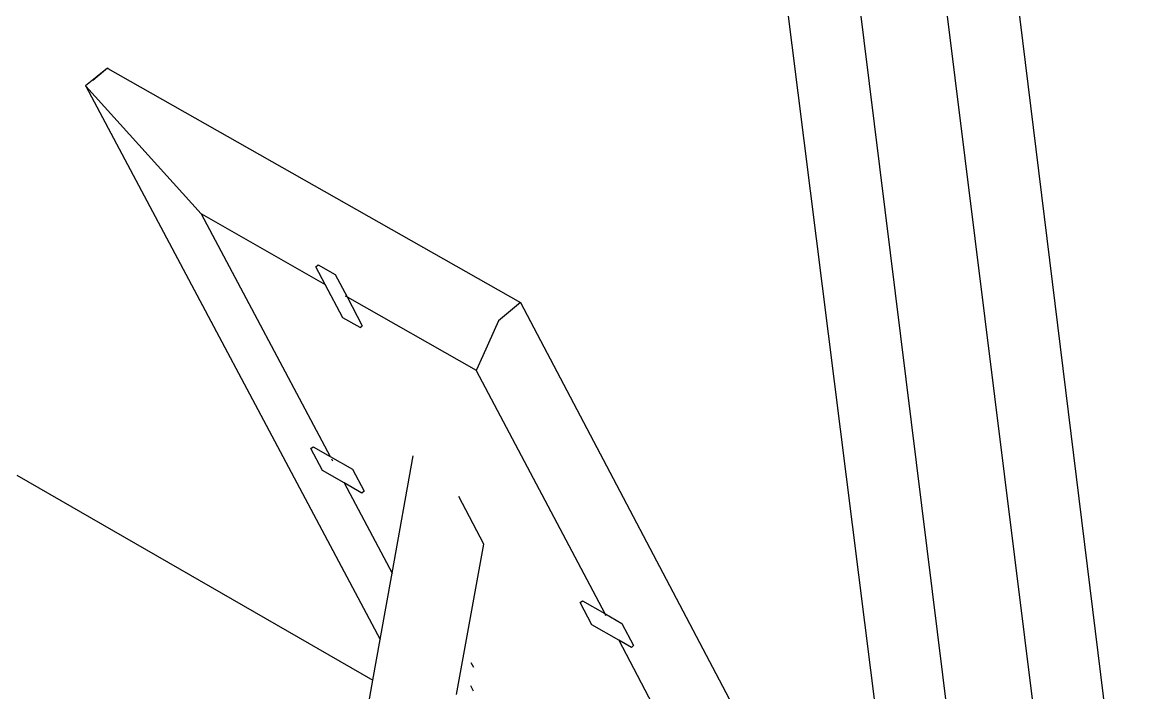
# Model space of a CAD drawing. Header units: millimetres. Extents: x -650 to 3773, y 316 to 2389.
# Drawn here: x 2963.05 to 2990.87, y 1409.39 to 1426.07 of the extents above; entities that cross this region are included whole.
import ezdxf

# ---------------------------------------------------------------- set-up
doc = ezdxf.new("R2010")
doc.units = ezdxf.units.MM

# ---------------------------------------------------------------- blocks, each defined once
blk = doc.blocks.new('A$C727f0937')
for p, q in [((296.979, 673.916), (289.97, 729.662)), ((298.874, 672.825), (291.97, 728.581)), ((301.205, 671.483), (294.259, 727.345)), ((302.671, 673.898), (296.226, 726.282)), ((276.715, 696.656), (276.968, 696.867)), ((276.973, 696.861), (276.715, 696.656)), ((276.968, 696.867), (276.973, 696.861)), ((276.973, 696.861), (276.975, 696.86)), ((276.975, 696.86), (276.977, 696.858)), ((276.977, 696.858), (287.256, 691.025)), ((276.715, 696.656), (276.419, 696.421)), ((276.419, 696.421), (276.426, 696.415)), ((276.426, 696.415), (276.428, 696.411)), ((276.428, 696.411), (283.759, 682.634)), ((276.428, 696.411), (279.304, 693.236)), ((276.608, 696.567), (276.715, 696.656)), ((279.304, 693.236), (279.305, 693.237)), ((279.304, 693.236), (282.516, 687.192)), ((279.304, 693.236), (279.308, 693.234)), ((279.308, 693.234), (282.394, 691.479)), ((282.16, 691.92), (282.214, 691.965)), ((282.214, 691.965), (282.643, 691.722)), ((282.394, 691.479), (282.16, 691.92)), ((282.643, 691.722), (282.934, 691.171)), ((282.833, 690.65), (282.394, 691.479)), ((282.889, 691.197), (282.934, 691.171)), ((282.934, 691.171), (286.151, 689.341)), ((282.934, 691.171), (283.315, 690.451)), ((287.256, 691.025), (286.708, 690.573)), ((287.258, 691.026), (287.256, 691.025)), ((287.258, 691.026), (295.961, 674.502)), ((283.261, 690.407), (282.833, 690.65)), ((286.708, 690.573), (286.317, 689.702)), ((283.261, 690.407), (283.315, 690.451)), ((286.317, 689.702), (286.159, 689.348)), ((286.317, 689.702), (286.318, 689.702)), ((286.159, 689.348), (286.151, 689.341)), ((286.159, 689.348), (286.154, 689.337)), ((286.154, 689.337), (289.352, 683.281)), ((282.037, 687.39), (282.091, 687.435)), ((282.327, 686.843), (282.037, 687.39)), ((282.091, 687.435), (282.516, 687.192)), ((284.057, 684.291), (284.584, 687.212)), ((284.584, 687.212), (284.584, 687.213)), ((282.516, 687.192), (283.069, 686.875)), ((282.545, 687.137), (282.574, 687.083)), ((274.716, 686.73), (283.578, 681.629)), ((282.865, 686.536), (282.327, 686.843)), ((283.069, 686.875), (283.36, 686.328)), ((282.865, 686.536), (284.057, 684.291)), ((283.305, 686.284), (282.865, 686.536)), ((283.36, 686.328), (283.305, 686.284)), ((286.339, 685.008), (285.715, 686.202)), ((285.663, 681.269), (286.339, 685.008)), ((283.759, 682.634), (284.057, 684.291)), ((288.739, 683.555), (288.794, 683.6)), ((288.794, 683.6), (289.352, 683.281)), ((289.029, 683.007), (288.739, 683.555)), ((289.352, 683.281), (289.374, 683.238)), ((289.352, 683.281), (289.781, 683.035)), ((289.781, 683.035), (290.07, 682.487)), ((289.699, 682.624), (289.029, 683.007)), ((283.578, 681.629), (283.759, 682.634)), ((289.699, 682.624), (292.808, 676.735)), ((290.016, 682.442), (289.699, 682.624)), ((290.07, 682.487), (290.016, 682.442)), ((286.016, 682.065), (286.08, 681.945)), ((282.237, 674.183), (283.578, 681.629)), ((286.005, 681.49), (286.074, 681.36))]:
    blk.add_line(p, q)

msp = doc.modelspace()

# ---------------------------------------------------------------- block references
msp.add_blockref('A$C727f0937', (2688.198, 728.071))

doc.saveas('drawing.dxf')
